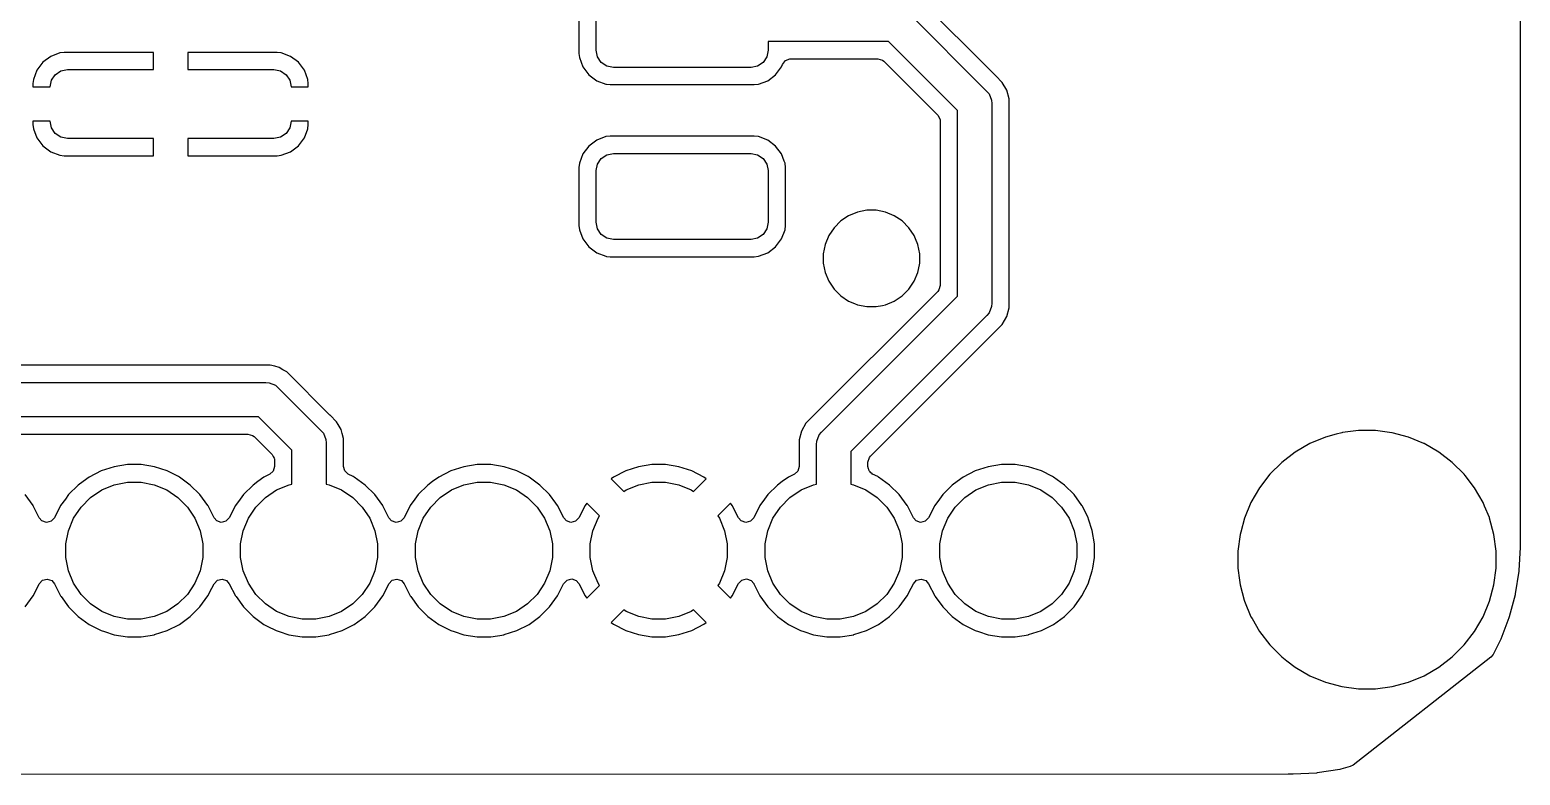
# Model space of a CAD drawing. Extents: x 157.8 to 212.4, y -97.6 to -75.7.
# Drawn here: x 190.77 to 212.43, y -97.56 to -86.73 of the extents above; entities that cross this region are included whole.
import ezdxf

# ---------------------------------------------------------------- set-up
doc = ezdxf.new("R2010")
doc.units = 0
doc.layers.add('BLACK', color=7, linetype='CONTINUOUS')

msp = doc.modelspace()

# ---------------------------------------------------------------- linework, layer by layer
at = {"layer": 'BLACK', "linetype": 'CONTINUOUS'}
for p, q in [((212.425488, -78.990136), (212.425488, -94.240256)), ((198.7495, -86.227135), (198.7495, -87.07287)), ((199, -87.025), (199, -86.275)), ((204.807314, -87.3995), (203.657314, -86.2495)), ((203.526777, -86.473223), (204.676777, -87.623224)), ((199.01903, -87.120671), (199, -87.025)), ((201.5, -87.025), (201.48097, -87.120671)), ((203.246446, -86.9), (201.5, -86.9)), ((201.5, -86.9), (201.5, -87.025)), ((204.25, -87.903553), (203.246446, -86.9)), ((190.960359, -87.200672), (190.874199, -87.315766)), ((190.960362, -87.200669), (190.960359, -87.200672)), ((191.075456, -87.114509), (190.960362, -87.200669)), ((191.075463, -87.114505), (191.075456, -87.114509)), ((191.21017, -87.064263), (191.075463, -87.114505)), ((191.210177, -87.064261), (191.21017, -87.064263)), ((191.269705, -87.05786), (191.210177, -87.064261)), ((192.56755, -87.05786), (191.269705, -87.05786)), ((192.56755, -87.30786), (192.56755, -87.05786)), ((194.365394, -87.05786), (193.06755, -87.05786)), ((193.06755, -87.05786), (193.06755, -87.30786)), ((194.424922, -87.064261), (194.365394, -87.05786)), ((194.424929, -87.064263), (194.424922, -87.064261)), ((194.559636, -87.114505), (194.424929, -87.064263)), ((194.559643, -87.114509), (194.559636, -87.114505)), ((194.674737, -87.200669), (194.559643, -87.114509)), ((194.67474, -87.200672), (194.674737, -87.200669)), ((194.7609, -87.315766), (194.67474, -87.200672)), ((198.7495, -87.07287), (198.749501, -87.072876)), ((198.749501, -87.072876), (198.755908, -87.132483)), ((198.755908, -87.132483), (198.806202, -87.267328)), ((199.073223, -87.201777), (199.01903, -87.120671)), ((199.154329, -87.25597), (199.073223, -87.201777)), ((199.25, -87.275), (199.154329, -87.25597)), ((201.345671, -87.25597), (201.25, -87.275)), ((201.426777, -87.201777), (201.345671, -87.25597)), ((201.48097, -87.120671), (201.426777, -87.201777)), ((201.693796, -87.267331), (201.707285, -87.231166)), ((201.707285, -87.231166), (201.749157, -87.175233)), ((201.749157, -87.175233), (201.814621, -87.150816)), ((201.814621, -87.150816), (201.823467, -87.1505)), ((201.823467, -87.1505), (203.091324, -87.1505)), ((203.091324, -87.1505), (203.158363, -87.170185)), ((203.158363, -87.170185), (203.179005, -87.186819)), ((203.179005, -87.186819), (203.963181, -87.970995)), ((190.823951, -87.450487), (190.81755, -87.510015)), ((190.823953, -87.45048), (190.823951, -87.450487)), ((190.874195, -87.315773), (190.823953, -87.45048)), ((190.874199, -87.315766), (190.874195, -87.315773)), ((191.06755, -87.55786), (191.08658, -87.462189)), ((191.08658, -87.462189), (191.140773, -87.381083)), ((191.140773, -87.381083), (191.221879, -87.32689)), ((191.221879, -87.32689), (191.31755, -87.30786)), ((191.31755, -87.30786), (192.56755, -87.30786)), ((193.06755, -87.30786), (194.31755, -87.30786)), ((194.31755, -87.30786), (194.413221, -87.32689)), ((194.413221, -87.32689), (194.494327, -87.381083)), ((194.494327, -87.381083), (194.54852, -87.462189)), ((194.54852, -87.462189), (194.56755, -87.55786)), ((194.760904, -87.315773), (194.7609, -87.315766)), ((194.811146, -87.45048), (194.760904, -87.315773)), ((194.811148, -87.450487), (194.811146, -87.45048)), ((194.817549, -87.510015), (194.811148, -87.450487)), ((198.806202, -87.267328), (198.806206, -87.267335)), ((198.806206, -87.267335), (198.892452, -87.382544)), ((198.892452, -87.382544), (198.892455, -87.382547)), ((198.892455, -87.382547), (199.007664, -87.468793)), ((199.007664, -87.468793), (199.007671, -87.468797)), ((199.007671, -87.468797), (199.142517, -87.519091)), ((201.25, -87.275), (199.25, -87.275)), ((201.357483, -87.519091), (201.492331, -87.468796)), ((201.492331, -87.468796), (201.607546, -87.382546)), ((201.607546, -87.382546), (201.693796, -87.267331)), ((204.9005, -87.492686), (204.807314, -87.3995)), ((190.81755, -87.510015), (190.81755, -87.55786)), ((190.81755, -87.55786), (191.06755, -87.55786)), ((194.56755, -87.55786), (194.81755, -87.55786)), ((194.81755, -87.510032), (194.817549, -87.510015)), ((194.81755, -87.55786), (194.81755, -87.510032)), ((199.142517, -87.519091), (199.142516, -87.519091)), ((199.142516, -87.519091), (199.149444, -87.519835)), ((199.149444, -87.519835), (199.202127, -87.5255)), ((199.202127, -87.5255), (201.297872, -87.525499)), ((201.297872, -87.525499), (201.357483, -87.519091)), ((204.676777, -87.623224), (204.707868, -87.661108)), ((204.707868, -87.661108), (204.745197, -87.751228)), ((204.966392, -87.606814), (204.9005, -87.492686)), ((205.0005, -87.734108), (204.966392, -87.606814)), ((204.25, -90.596446), (204.25, -87.903553)), ((204.745197, -87.751228), (204.745197, -87.751237)), ((204.745197, -87.751237), (204.75, -87.8)), ((204.75, -87.8), (204.75, -90.7)), ((205.0005, -90.634108), (205.0005, -87.734108)), ((191.06755, -88.05786), (190.81755, -88.05786)), ((190.81755, -88.05786), (190.81755, -88.105704)), ((190.81755, -88.105704), (190.823951, -88.165232)), ((191.08658, -88.153531), (191.06755, -88.05786)), ((194.56755, -88.05786), (194.54852, -88.153531)), ((194.81755, -88.05786), (194.56755, -88.05786)), ((194.811148, -88.165232), (194.817549, -88.105704)), ((194.817549, -88.105704), (194.81755, -88.105687)), ((194.81755, -88.105687), (194.81755, -88.05786)), ((203.963181, -87.970995), (203.996666, -88.032318)), ((203.996666, -88.032318), (203.9995, -88.058676)), ((203.9995, -88.058676), (203.9995, -90.441324)), ((190.823951, -88.165232), (190.823953, -88.165239)), ((190.823953, -88.165239), (190.874195, -88.299946)), ((190.874195, -88.299946), (190.874199, -88.299953)), ((190.874199, -88.299953), (190.960359, -88.415047)), ((191.140773, -88.234637), (191.08658, -88.153531)), ((191.221879, -88.28883), (191.140773, -88.234637)), ((191.31755, -88.30786), (191.221879, -88.28883)), ((192.56755, -88.30786), (191.31755, -88.30786)), ((192.56755, -88.55786), (192.56755, -88.30786)), ((194.31755, -88.30786), (193.06755, -88.30786)), ((193.06755, -88.30786), (193.06755, -88.55786)), ((194.413221, -88.28883), (194.31755, -88.30786)), ((194.494327, -88.234637), (194.413221, -88.28883)), ((194.54852, -88.153531), (194.494327, -88.234637)), ((194.67474, -88.415047), (194.7609, -88.299953)), ((194.7609, -88.299953), (194.760904, -88.299946)), ((194.760904, -88.299946), (194.811146, -88.165239)), ((194.811146, -88.165239), (194.811148, -88.165232)), ((199.007664, -88.331206), (198.892455, -88.417452)), ((199.007671, -88.331202), (199.007664, -88.331206)), ((199.142516, -88.280908), (199.007671, -88.331202)), ((199.202123, -88.274501), (199.142516, -88.280908)), ((199.202129, -88.2745), (199.202123, -88.274501)), ((201.297864, -88.2745), (199.202129, -88.2745)), ((201.297873, -88.2745), (201.297864, -88.2745)), ((201.297881, -88.2745), (201.297873, -88.2745)), ((201.297883, -88.274501), (201.297881, -88.2745)), ((201.357483, -88.280908), (201.297883, -88.274501)), ((201.492328, -88.331202), (201.357482, -88.280908)), ((201.357482, -88.280908), (201.357483, -88.280908)), ((201.492335, -88.331206), (201.492328, -88.331202)), ((201.607544, -88.417452), (201.492335, -88.331206)), ((190.960359, -88.415047), (190.960362, -88.41505)), ((190.960362, -88.41505), (191.075456, -88.50121)), ((191.075456, -88.50121), (191.075463, -88.501214)), ((191.075463, -88.501214), (191.21017, -88.551456)), ((191.21017, -88.551456), (191.210177, -88.551458)), ((191.210177, -88.551458), (191.269705, -88.557859)), ((191.269705, -88.557859), (191.269722, -88.55786)), ((191.269722, -88.55786), (192.56755, -88.55786)), ((193.06755, -88.55786), (194.365378, -88.55786)), ((194.365378, -88.55786), (194.365394, -88.557859)), ((194.365394, -88.557859), (194.424922, -88.551458)), ((194.424922, -88.551458), (194.424929, -88.551456)), ((194.424929, -88.551456), (194.559636, -88.501214)), ((194.559636, -88.501214), (194.559643, -88.50121)), ((194.559643, -88.50121), (194.674737, -88.41505)), ((194.674737, -88.41505), (194.67474, -88.415047)), ((198.806202, -88.532671), (198.755908, -88.667517)), ((198.806206, -88.532664), (198.806202, -88.532671)), ((198.892452, -88.417455), (198.806206, -88.532664)), ((198.892455, -88.417452), (198.892452, -88.417455)), ((199.073223, -88.598223), (199.154329, -88.54403)), ((199.154329, -88.54403), (199.25, -88.525)), ((199.25, -88.525), (201.25, -88.525)), ((201.25, -88.525), (201.345671, -88.54403)), ((201.345671, -88.54403), (201.426777, -88.598223)), ((201.607547, -88.417455), (201.607544, -88.417452)), ((201.693793, -88.532664), (201.607547, -88.417455)), ((201.693797, -88.532671), (201.693793, -88.532664)), ((201.73362, -88.639444), (201.693797, -88.532671)), ((198.749501, -88.727123), (198.7495, -88.727135)), ((198.7495, -88.727135), (198.7495, -89.57287)), ((198.755908, -88.667517), (198.749501, -88.727116)), ((198.749501, -88.727116), (198.749501, -88.727123)), ((199, -88.775), (199.01903, -88.679329)), ((199, -89.525), (199, -88.775)), ((199.01903, -88.679329), (199.073223, -88.598223)), ((201.426777, -88.598223), (201.48097, -88.679329)), ((201.48097, -88.679329), (201.5, -88.775)), ((201.5, -88.775), (201.5, -89.525)), ((201.744091, -88.667517), (201.73362, -88.639444)), ((201.750499, -88.727128), (201.744091, -88.667517)), ((201.7505, -89.572873), (201.750499, -88.727128)), ((202.668182, -89.429228), (202.553458, -89.505885)), ((202.668195, -89.429221), (202.668182, -89.429228)), ((202.795667, -89.376421), (202.668195, -89.429221)), ((202.795677, -89.376418), (202.795667, -89.376421)), ((202.931005, -89.3495), (202.795677, -89.376418)), ((202.931007, -89.3495), (202.931005, -89.3495)), ((203.068993, -89.3495), (202.931007, -89.3495)), ((203.068995, -89.3495), (203.068993, -89.3495)), ((203.204322, -89.376418), (203.068995, -89.3495)), ((203.204332, -89.376421), (203.204322, -89.376418)), ((203.331804, -89.429221), (203.204332, -89.376421)), ((203.331817, -89.429228), (203.331804, -89.429221)), ((203.446541, -89.505885), (203.331817, -89.429228)), ((198.7495, -89.57287), (198.749501, -89.572876)), ((198.749501, -89.572876), (198.755908, -89.632483)), ((198.755908, -89.632483), (198.806202, -89.767328)), ((199.01903, -89.620671), (199, -89.525)), ((199.073223, -89.701777), (199.01903, -89.620671)), ((201.48097, -89.620671), (201.426777, -89.701777)), ((201.5, -89.525), (201.48097, -89.620671)), ((201.693796, -89.767331), (201.744091, -89.632483)), ((201.744091, -89.632483), (201.7505, -89.572873)), ((202.455885, -89.603458), (202.379228, -89.718182)), ((202.455888, -89.603454), (202.455885, -89.603458)), ((202.553454, -89.505888), (202.455888, -89.603454)), ((202.553458, -89.505885), (202.553454, -89.505888)), ((203.446545, -89.505888), (203.446541, -89.505885)), ((203.544111, -89.603454), (203.446545, -89.505888)), ((203.544114, -89.603458), (203.544111, -89.603454)), ((203.620771, -89.718182), (203.544114, -89.603458)), ((198.806202, -89.767328), (198.806206, -89.767335)), ((198.806206, -89.767335), (198.892452, -89.882544)), ((199.154329, -89.75597), (199.073223, -89.701777)), ((199.25, -89.775), (199.154329, -89.75597)), ((201.25, -89.775), (199.25, -89.775)), ((201.345671, -89.75597), (201.25, -89.775)), ((201.426777, -89.701777), (201.345671, -89.75597)), ((201.607546, -89.882546), (201.693796, -89.767331)), ((202.326418, -89.845677), (202.2995, -89.981004)), ((202.326421, -89.845667), (202.326418, -89.845677)), ((202.379221, -89.718195), (202.326421, -89.845667)), ((202.379228, -89.718182), (202.379221, -89.718195)), ((203.620778, -89.718195), (203.620771, -89.718182)), ((203.641132, -89.767335), (203.620778, -89.718195)), ((203.67358, -89.845672), (203.641132, -89.767335)), ((203.67358, -89.845676), (203.67358, -89.845672)), ((203.673581, -89.845677), (203.67358, -89.845676)), ((203.7005, -89.981004), (203.673581, -89.845677)), ((198.892452, -89.882544), (198.892455, -89.882547)), ((198.892455, -89.882547), (199.007664, -89.968793)), ((199.007664, -89.968793), (199.007671, -89.968797)), ((199.007671, -89.968797), (199.142517, -90.019091)), ((199.142517, -90.019091), (199.142516, -90.019091)), ((199.142516, -90.019091), (199.149444, -90.019835)), ((199.149444, -90.019835), (199.202127, -90.0255)), ((199.202127, -90.0255), (201.297872, -90.025499)), ((201.297872, -90.025499), (201.357483, -90.019091)), ((201.357483, -90.019091), (201.492331, -89.968796)), ((201.492331, -89.968796), (201.607546, -89.882546)), ((202.2995, -89.981004), (202.2995, -89.981007)), ((202.2995, -89.981007), (202.2995, -90.118993)), ((203.7005, -90.118995), (203.7005, -89.981004)), ((202.2995, -90.118995), (202.299499, -90.118995)), ((202.299499, -90.118995), (202.326418, -90.254322)), ((202.2995, -90.118993), (202.2995, -90.118995)), ((202.326418, -90.254322), (202.326421, -90.254332)), ((202.326421, -90.254332), (202.379221, -90.381804)), ((203.620775, -90.381811), (203.67358, -90.254328)), ((203.67358, -90.254328), (203.682389, -90.210041)), ((203.682389, -90.210041), (203.7005, -90.118995)), ((202.379221, -90.381804), (202.379228, -90.381817)), ((202.379228, -90.381817), (202.455885, -90.496541)), ((202.455885, -90.496541), (202.455888, -90.496545)), ((202.455888, -90.496545), (202.553454, -90.594111)), ((203.446542, -90.594114), (203.544114, -90.496542)), ((203.544114, -90.496542), (203.620775, -90.381811)), ((203.979815, -90.508363), (203.963181, -90.529005)), ((203.9995, -90.441324), (203.979815, -90.508363)), ((203.963181, -90.529005), (202.048671, -92.443514)), ((202.272392, -92.574054), (204.25, -90.596446)), ((202.553454, -90.594111), (202.553458, -90.594114)), ((202.553458, -90.594114), (202.668182, -90.670771)), ((202.668182, -90.670771), (202.668195, -90.670778)), ((202.668195, -90.670778), (202.752607, -90.705742)), ((202.752607, -90.705742), (202.795672, -90.72358)), ((202.795672, -90.72358), (202.795676, -90.72358)), ((202.795676, -90.72358), (202.795677, -90.723581)), ((202.795677, -90.723581), (202.931004, -90.7505)), ((203.160041, -90.732389), (203.204328, -90.72358)), ((203.204328, -90.72358), (203.331811, -90.670775)), ((203.331811, -90.670775), (203.446542, -90.594114)), ((204.75, -90.7), (204.745196, -90.748773)), ((205.0005, -90.765892), (205.0005, -90.634108)), ((204.676777, -90.876777), (202.699169, -92.854385)), ((202.931004, -90.7505), (202.931007, -90.7505)), ((202.931007, -90.7505), (203.068995, -90.7505)), ((203.068995, -90.7505), (203.160041, -90.732389)), ((204.707862, -90.838897), (204.676777, -90.876777)), ((204.707867, -90.838893), (204.707862, -90.838897)), ((204.745196, -90.748773), (204.707867, -90.838893)), ((204.9005, -91.007314), (204.966392, -90.893186)), ((204.966392, -90.893186), (205.0005, -90.765892)), ((203.938314, -91.9695), (204.9005, -91.007314)), ((194.265891, -91.5995), (176.457856, -91.5995)), ((194.265892, -91.5995), (194.265891, -91.5995)), ((194.329539, -91.616554), (194.265892, -91.5995)), ((194.393187, -91.633608), (194.329539, -91.616554)), ((194.45025, -91.666554), (194.393187, -91.633608)), ((194.507314, -91.6995), (194.45025, -91.666554)), ((194.507315, -91.699501), (194.507314, -91.6995)), ((194.507316, -91.699502), (194.507315, -91.699501)), ((195.132141, -92.324328), (194.507316, -91.699502)), ((176.302734, -91.85), (194.2, -91.85)), ((194.2, -91.85), (194.248773, -91.854804)), ((194.248773, -91.854804), (194.338893, -91.892133)), ((194.338893, -91.892133), (194.338897, -91.892137)), ((194.338897, -91.892137), (194.376777, -91.923223)), ((194.376777, -91.923223), (195.005945, -92.552392)), ((202.985988, -92.921826), (203.938314, -91.9695)), ((194.096446, -92.35), (176.19918, -92.35)), ((194.579169, -92.832722), (194.096446, -92.35)), ((195.132152, -92.324338), (195.132141, -92.324328)), ((195.136483, -92.328669), (195.132152, -92.324338)), ((195.229669, -92.421855), (195.136483, -92.328669)), ((195.254178, -92.464306), (195.229669, -92.421855)), ((202.048669, -92.443517), (201.982777, -92.557643)), ((202.048671, -92.443514), (202.048669, -92.443517)), ((176.133288, -92.6005), (193.941324, -92.6005)), ((193.941324, -92.6005), (194.008363, -92.620185)), ((194.008363, -92.620185), (194.029005, -92.636819)), ((194.029005, -92.636819), (194.29235, -92.900163)), ((195.005945, -92.552392), (195.037031, -92.590271)), ((195.037031, -92.590271), (195.037036, -92.590276)), ((195.037036, -92.590276), (195.074365, -92.680396)), ((195.295561, -92.535983), (195.254178, -92.464306)), ((195.31124, -92.5945), (195.295561, -92.535983)), ((195.329669, -92.663277), (195.31124, -92.5945)), ((195.329669, -92.663279), (195.329669, -92.663277)), ((195.329669, -93.07097), (195.329669, -92.663279)), ((201.982777, -92.557643), (201.948669, -92.684939)), ((202.203973, -92.702058), (202.241302, -92.611938)), ((202.241302, -92.611938), (202.241306, -92.611933)), ((202.241306, -92.611933), (202.272392, -92.574054)), ((209.595837, -92.645225), (209.368714, -92.739303)), ((209.595847, -92.645222), (209.595837, -92.645225)), ((209.752102, -92.603354), (209.595847, -92.645222)), ((209.833323, -92.581591), (209.752102, -92.603354)), ((209.845059, -92.580045), (209.833323, -92.581591)), ((210.077065, -92.5495), (209.845059, -92.580045)), ((210.077073, -92.5495), (210.077065, -92.5495)), ((210.322927, -92.5495), (210.077073, -92.5495)), ((210.322934, -92.5495), (210.322927, -92.5495)), ((210.525939, -92.576227), (210.322934, -92.5495)), ((210.566677, -92.581591), (210.525939, -92.576227)), ((210.804153, -92.645222), (210.566677, -92.581591)), ((210.804155, -92.645223), (210.804153, -92.645222)), ((210.804162, -92.645225), (210.804155, -92.645223)), ((211.025476, -92.736897), (210.804162, -92.645225)), ((194.579169, -93.330456), (194.579169, -92.832722)), ((195.074365, -92.680396), (195.079169, -92.729169)), ((195.079169, -92.729169), (195.079169, -93.330456)), ((201.948669, -92.684939), (201.948669, -93.07097)), ((202.199169, -92.750831), (202.203973, -92.702058)), ((202.199169, -93.330456), (202.199169, -92.750831)), ((202.699169, -92.854385), (202.699169, -93.330456)), ((209.155787, -92.862236), (208.960745, -93.011897)), ((209.368705, -92.739307), (209.155787, -92.862236)), ((209.368714, -92.739303), (209.368705, -92.739307)), ((211.031292, -92.739306), (211.025476, -92.736897)), ((211.244208, -92.862233), (211.031292, -92.739306)), ((211.244211, -92.862235), (211.244208, -92.862233)), ((211.244212, -92.862236), (211.244211, -92.862235)), ((211.439254, -93.011897), (211.244212, -92.862236)), ((191.996342, -93.0757), (191.809139, -93.136527)), ((192.190747, -93.04491), (191.996342, -93.0757)), ((192.190752, -93.04491), (192.190747, -93.04491)), ((192.387586, -93.04491), (192.190752, -93.04491)), ((192.387591, -93.04491), (192.387586, -93.04491)), ((192.581995, -93.0757), (192.387591, -93.04491)), ((192.769198, -93.136527), (192.581995, -93.0757)), ((194.29235, -92.900163), (194.307053, -92.92709)), ((194.307053, -92.92709), (194.323646, -92.952909)), ((194.328669, -93.07097), (194.308984, -93.138009)), ((194.323646, -92.952909), (194.324537, -92.959109)), ((194.324537, -92.959109), (194.325835, -92.961486)), ((194.325835, -92.961486), (194.328669, -92.987844)), ((194.328669, -92.987844), (194.328669, -93.07097)), ((195.346578, -93.13348), (195.329669, -93.07097)), ((197.076342, -93.0757), (196.889139, -93.136527)), ((197.270747, -93.04491), (197.076342, -93.0757)), ((197.270752, -93.04491), (197.270747, -93.04491)), ((197.467586, -93.04491), (197.270752, -93.04491)), ((197.467591, -93.04491), (197.467586, -93.04491)), ((197.661995, -93.0757), (197.467591, -93.04491)), ((197.849198, -93.136527), (197.661995, -93.0757)), ((199.616463, -93.076188), (199.42933, -93.136992)), ((199.810787, -93.04541), (199.616463, -93.076188)), ((200.007551, -93.04541), (199.810787, -93.04541)), ((200.201874, -93.076188), (200.007551, -93.04541)), ((200.389004, -93.136991), (200.201874, -93.076188)), ((201.948669, -93.07097), (201.928984, -93.138009)), ((202.949669, -93.009507), (202.969354, -92.942468)), ((202.949669, -93.07097), (202.949669, -93.009507)), ((202.954692, -93.105905), (202.949669, -93.07097)), ((202.962336, -93.1178), (202.954692, -93.105905)), ((202.969354, -92.942468), (202.985988, -92.921826)), ((204.696342, -93.0757), (204.509139, -93.136527)), ((204.890747, -93.04491), (204.696342, -93.0757)), ((204.890752, -93.04491), (204.890747, -93.04491)), ((205.087586, -93.04491), (204.890752, -93.04491)), ((205.087591, -93.04491), (205.087586, -93.04491)), ((205.281995, -93.0757), (205.087591, -93.04491)), ((205.469198, -93.136527), (205.281995, -93.0757)), ((208.960738, -93.011903), (208.786903, -93.185738)), ((208.960745, -93.011897), (208.960738, -93.011903)), ((211.439261, -93.011903), (211.439254, -93.011897)), ((211.613096, -93.185738), (211.439261, -93.011903)), ((191.544601, -93.290667), (191.474523, -93.341582)), ((191.633763, -93.225886), (191.544601, -93.290667)), ((191.809139, -93.136527), (191.633763, -93.225886)), ((191.998884, -93.33847), (192.191152, -93.300225)), ((192.191152, -93.300225), (192.387186, -93.300225)), ((192.387186, -93.300225), (192.579454, -93.33847)), ((192.932041, -93.2195), (192.769198, -93.136527)), ((192.944574, -93.225886), (192.932041, -93.2195)), ((193.103815, -93.341582), (192.944574, -93.225886)), ((194.084601, -93.290667), (194.014523, -93.341582)), ((194.173763, -93.225886), (194.084601, -93.290667)), ((194.260964, -93.181455), (194.173763, -93.225886)), ((194.308984, -93.138009), (194.260964, -93.181455)), ((195.397374, -93.181455), (195.346578, -93.13348)), ((195.472041, -93.2195), (195.397374, -93.181455)), ((195.484574, -93.225886), (195.472041, -93.2195)), ((195.643815, -93.341582), (195.484574, -93.225886)), ((196.624601, -93.290667), (196.554523, -93.341582)), ((196.713763, -93.225886), (196.624601, -93.290667)), ((196.889139, -93.136527), (196.713763, -93.225886)), ((197.078884, -93.33847), (197.271152, -93.300225)), ((197.271152, -93.300225), (197.467186, -93.300225)), ((197.467186, -93.300225), (197.659454, -93.33847)), ((198.012041, -93.2195), (197.849198, -93.136527)), ((198.024574, -93.225886), (198.012041, -93.2195)), ((198.183815, -93.341582), (198.024574, -93.225886)), ((199.219042, -93.25173), (199.219041, -93.25173)), ((199.219041, -93.25173), (199.40362, -93.436308)), ((199.254028, -93.226312), (199.219042, -93.25173)), ((199.254032, -93.226309), (199.254028, -93.226312)), ((199.42933, -93.136992), (199.254032, -93.226309)), ((199.618884, -93.33847), (199.811152, -93.300225)), ((199.811152, -93.300225), (200.007186, -93.300225)), ((200.007186, -93.300225), (200.199454, -93.33847)), ((200.564314, -93.226315), (200.389004, -93.136991)), ((200.414716, -93.436307), (200.599294, -93.25173)), ((200.599294, -93.251729), (200.564314, -93.226315)), ((200.599294, -93.25173), (200.599294, -93.251729)), ((201.704601, -93.290667), (201.634523, -93.341582)), ((201.793763, -93.225886), (201.704601, -93.290667)), ((201.880964, -93.181455), (201.793763, -93.225886)), ((201.928984, -93.138009), (201.880964, -93.181455)), ((202.966578, -93.13348), (202.962336, -93.1178)), ((202.981424, -93.147502), (202.966578, -93.13348)), ((202.992466, -93.164683), (202.981424, -93.147502)), ((203.006309, -93.171005), (202.992466, -93.164683)), ((203.017374, -93.181455), (203.006309, -93.171005)), ((203.092041, -93.2195), (203.017374, -93.181455)), ((203.104574, -93.225886), (203.092041, -93.2195)), ((203.263815, -93.341582), (203.104574, -93.225886)), ((204.244601, -93.290667), (204.174523, -93.341582)), ((204.333763, -93.225886), (204.244601, -93.290667)), ((204.509139, -93.136527), (204.333763, -93.225886)), ((204.698884, -93.33847), (204.891152, -93.300225)), ((204.891152, -93.300225), (205.087186, -93.300225)), ((205.087186, -93.300225), (205.279454, -93.33847)), ((205.632041, -93.2195), (205.469198, -93.136527)), ((205.644574, -93.225886), (205.632041, -93.2195)), ((205.803815, -93.341582), (205.644574, -93.225886)), ((208.786897, -93.185745), (208.637236, -93.380787)), ((208.786903, -93.185738), (208.786897, -93.185745)), ((211.613102, -93.185745), (211.613096, -93.185738)), ((211.62749, -93.204496), (211.613102, -93.185745)), ((211.762767, -93.380792), (211.62749, -93.204496)), ((190.818693, -93.640005), (190.702997, -93.480764)), ((191.335341, -93.480764), (191.288062, -93.545837)), ((191.335343, -93.480762), (191.335341, -93.480764)), ((191.47452, -93.341584), (191.335343, -93.480761)), ((191.335343, -93.480761), (191.335343, -93.480762)), ((191.474521, -93.341584), (191.47452, -93.341584)), ((191.474523, -93.341582), (191.474521, -93.341584)), ((191.516159, -93.661017), (191.654776, -93.5224)), ((191.654776, -93.5224), (191.817772, -93.413489)), ((191.817772, -93.413489), (191.998884, -93.33847)), ((192.579454, -93.33847), (192.760566, -93.413489)), ((192.760566, -93.413489), (192.923562, -93.5224)), ((192.923562, -93.5224), (193.062179, -93.661017)), ((193.242997, -93.480764), (193.103815, -93.341582)), ((193.358693, -93.640005), (193.242997, -93.480764)), ((193.875341, -93.480764), (193.828062, -93.545837)), ((193.875343, -93.480762), (193.875341, -93.480764)), ((194.01452, -93.341584), (193.875343, -93.480761)), ((193.875343, -93.480761), (193.875343, -93.480762)), ((194.014521, -93.341584), (194.01452, -93.341584)), ((194.014523, -93.341582), (194.014521, -93.341584)), ((194.056159, -93.661017), (194.194776, -93.5224)), ((194.194776, -93.5224), (194.357772, -93.413489)), ((194.357772, -93.413489), (194.538884, -93.33847)), ((194.538884, -93.33847), (194.579169, -93.330456)), ((195.079169, -93.330456), (195.119454, -93.33847)), ((195.119454, -93.33847), (195.300566, -93.413489)), ((195.300566, -93.413489), (195.463562, -93.5224)), ((195.463562, -93.5224), (195.602179, -93.661017)), ((195.782997, -93.480764), (195.643815, -93.341582)), ((195.898693, -93.640005), (195.782997, -93.480764)), ((196.415341, -93.480764), (196.368062, -93.545837)), ((196.415343, -93.480762), (196.415341, -93.480764)), ((196.55452, -93.341584), (196.415343, -93.480761)), ((196.415343, -93.480761), (196.415343, -93.480762)), ((196.554521, -93.341584), (196.55452, -93.341584)), ((196.554523, -93.341582), (196.554521, -93.341584)), ((196.596159, -93.661017), (196.734776, -93.5224)), ((196.734776, -93.5224), (196.897772, -93.413489)), ((196.897772, -93.413489), (197.078884, -93.33847)), ((197.659454, -93.33847), (197.840566, -93.413489)), ((197.840566, -93.413489), (198.003562, -93.5224)), ((198.003562, -93.5224), (198.142179, -93.661017)), ((198.322997, -93.480764), (198.183815, -93.341582)), ((198.413465, -93.605282), (198.322997, -93.480764)), ((199.40362, -93.436308), (199.437772, -93.413489)), ((199.437772, -93.413489), (199.618884, -93.33847)), ((200.199454, -93.33847), (200.380566, -93.413489)), ((200.380566, -93.413489), (200.414716, -93.436307)), ((201.495341, -93.480764), (201.448062, -93.545837)), ((201.495343, -93.480762), (201.495341, -93.480764)), ((201.63452, -93.341584), (201.495343, -93.480761)), ((201.495343, -93.480761), (201.495343, -93.480762)), ((201.634521, -93.341584), (201.63452, -93.341584)), ((201.634523, -93.341582), (201.634521, -93.341584)), ((201.676159, -93.661017), (201.814776, -93.5224)), ((201.814776, -93.5224), (201.977772, -93.413489)), ((201.977772, -93.413489), (202.158884, -93.33847)), ((202.158884, -93.33847), (202.199169, -93.330456)), ((202.699169, -93.330456), (202.739454, -93.33847)), ((202.739454, -93.33847), (202.920566, -93.413489)), ((202.920566, -93.413489), (203.083562, -93.5224)), ((203.083562, -93.5224), (203.222179, -93.661017)), ((203.402997, -93.480764), (203.263815, -93.341582)), ((203.518693, -93.640005), (203.402997, -93.480764)), ((204.035341, -93.480764), (203.988062, -93.545837)), ((204.035343, -93.480762), (204.035341, -93.480764)), ((204.17452, -93.341584), (204.035343, -93.480761)), ((204.035343, -93.480761), (204.035343, -93.480762)), ((204.174521, -93.341584), (204.17452, -93.341584)), ((204.174523, -93.341582), (204.174521, -93.341584)), ((204.216159, -93.661017), (204.354776, -93.5224)), ((204.354776, -93.5224), (204.517772, -93.413489)), ((204.517772, -93.413489), (204.698884, -93.33847)), ((205.279454, -93.33847), (205.460566, -93.413489)), ((205.460566, -93.413489), (205.623562, -93.5224)), ((205.623562, -93.5224), (205.762179, -93.661017)), ((205.942997, -93.480764), (205.803815, -93.341582)), ((206.058693, -93.640005), (205.942997, -93.480764)), ((208.637236, -93.380787), (208.514307, -93.593705)), ((211.885694, -93.593708), (211.762767, -93.380792)), ((190.821703, -93.645913), (190.818693, -93.640005)), ((190.908684, -93.816623), (190.821703, -93.645913)), ((191.219645, -93.640004), (191.129654, -93.816623)), ((191.288062, -93.545837), (191.219645, -93.640004)), ((191.407248, -93.824013), (191.516159, -93.661017)), ((193.062179, -93.661017), (193.17109, -93.824013)), ((193.361703, -93.645913), (193.358693, -93.640005)), ((193.448684, -93.816623), (193.361703, -93.645913)), ((193.759645, -93.640004), (193.669654, -93.816623)), ((193.828062, -93.545837), (193.759645, -93.640004)), ((193.947248, -93.824013), (194.056159, -93.661017)), ((195.602179, -93.661017), (195.71109, -93.824013)), ((195.901703, -93.645913), (195.898693, -93.640005)), ((195.988684, -93.816623), (195.901703, -93.645913)), ((196.299645, -93.640004), (196.209654, -93.816623)), ((196.368062, -93.545837), (196.299645, -93.640004)), ((196.487248, -93.824013), (196.596159, -93.661017)), ((198.142179, -93.661017), (198.25109, -93.824013)), ((198.438694, -93.640006), (198.413465, -93.605282)), ((198.528964, -93.817173), (198.438694, -93.640006)), ((198.840071, -93.640269), (198.749934, -93.817174)), ((198.865489, -93.605283), (198.840071, -93.640269)), ((199.050067, -93.789861), (198.865489, -93.605282)), ((198.865489, -93.605282), (198.865489, -93.605283)), ((200.952846, -93.605283), (200.768269, -93.789859)), ((200.952847, -93.605283), (200.952846, -93.605283)), ((200.978265, -93.640268), (200.952847, -93.605283)), ((201.068403, -93.817174), (200.978265, -93.640268)), ((201.379645, -93.640004), (201.289373, -93.817174)), ((201.448062, -93.545837), (201.379645, -93.640004)), ((201.567248, -93.824013), (201.676159, -93.661017)), ((203.222179, -93.661017), (203.33109, -93.824013)), ((203.521703, -93.645913), (203.518693, -93.640005)), ((203.608684, -93.816623), (203.521703, -93.645913)), ((203.919645, -93.640004), (203.829654, -93.816623)), ((203.988062, -93.545837), (203.919645, -93.640004)), ((204.107248, -93.824013), (204.216159, -93.661017)), ((205.762179, -93.661017), (205.87109, -93.824013)), ((206.061703, -93.645913), (206.058693, -93.640005)), ((206.148051, -93.81538), (206.061703, -93.645913)), ((208.514303, -93.593714), (208.420225, -93.820837)), ((208.514307, -93.593705), (208.514303, -93.593714)), ((211.90911, -93.65024), (211.885694, -93.593708)), ((211.977513, -93.81538), (211.90911, -93.65024)), ((190.947724, -93.861677), (190.908684, -93.816623)), ((191.013859, -93.884214), (190.947724, -93.861677)), ((191.08168, -93.867419), (191.013859, -93.884214)), ((191.129654, -93.816623), (191.08168, -93.867419)), ((191.332229, -94.005125), (191.407248, -93.824013)), ((193.17109, -93.824013), (193.246109, -94.005125)), ((193.487724, -93.861677), (193.448684, -93.816623)), ((193.553859, -93.884214), (193.487724, -93.861677)), ((193.62168, -93.867419), (193.553859, -93.884214)), ((193.669654, -93.816623), (193.62168, -93.867419)), ((193.872229, -94.005125), (193.947248, -93.824013)), ((195.71109, -93.824013), (195.786109, -94.005125)), ((196.027724, -93.861677), (195.988684, -93.816623)), ((196.093859, -93.884214), (196.027724, -93.861677)), ((196.16168, -93.867419), (196.093859, -93.884214)), ((196.209654, -93.816623), (196.16168, -93.867419)), ((196.412229, -94.005125), (196.487248, -93.824013)), ((198.25109, -93.824013), (198.326109, -94.005125)), ((198.568004, -93.862228), (198.528964, -93.817173)), ((198.634138, -93.884765), (198.568004, -93.862228)), ((198.701959, -93.86797), (198.634138, -93.884765)), ((198.749934, -93.817174), (198.701959, -93.86797)), ((198.952229, -94.005125), (199.027248, -93.824013)), ((199.027248, -93.824013), (199.050067, -93.789861)), ((200.768269, -93.789859), (200.79109, -93.824013)), ((200.79109, -93.824013), (200.866109, -94.005125)), ((201.107443, -93.862228), (201.068403, -93.817174)), ((201.173577, -93.884765), (201.107443, -93.862228)), ((201.241398, -93.86797), (201.173577, -93.884765)), ((201.289373, -93.817174), (201.241398, -93.86797)), ((201.492229, -94.005125), (201.567248, -93.824013)), ((203.33109, -93.824013), (203.406109, -94.005125)), ((203.647724, -93.861677), (203.608684, -93.816623)), ((203.713859, -93.884214), (203.647724, -93.861677)), ((203.78168, -93.867419), (203.713859, -93.884214)), ((203.829654, -93.816623), (203.78168, -93.867419)), ((204.032229, -94.005125), (204.107248, -93.824013)), ((205.87109, -93.824013), (205.946109, -94.005125)), ((206.148051, -93.815382), (206.148051, -93.81538)), ((206.148053, -93.815385), (206.148051, -93.815382)), ((206.155469, -93.83821), (206.148053, -93.815385)), ((206.208878, -94.002583), (206.155469, -93.83821)), ((208.420222, -93.820847), (208.364965, -94.027073)), ((208.420225, -93.820837), (208.420222, -93.820847)), ((211.979778, -93.820847), (211.977513, -93.81538)), ((212.043409, -94.058323), (211.979778, -93.820847)), ((191.293984, -94.197393), (191.332229, -94.005125)), ((193.246109, -94.005125), (193.284354, -94.197393)), ((193.833984, -94.197393), (193.872229, -94.005125)), ((195.786109, -94.005125), (195.824354, -94.197393)), ((196.373984, -94.197393), (196.412229, -94.005125)), ((198.326109, -94.005125), (198.364354, -94.197393)), ((198.913984, -94.197393), (198.952229, -94.005125)), ((200.866109, -94.005125), (200.904354, -94.197393)), ((201.453984, -94.197393), (201.492229, -94.005125)), ((203.406109, -94.005125), (203.444354, -94.197393)), ((203.993984, -94.197393), (204.032229, -94.005125)), ((205.946109, -94.005125), (205.984354, -94.197393)), ((206.239669, -94.196987), (206.208878, -94.002583)), ((208.35659, -94.058331), (208.3245, -94.302065)), ((208.356592, -94.05832), (208.35659, -94.058331)), ((208.364965, -94.027073), (208.356592, -94.05832)), ((212.0755, -94.302073), (212.043409, -94.058323)), ((191.293984, -94.393427), (191.293984, -94.197393)), ((191.332229, -94.585695), (191.293984, -94.393427)), ((193.284354, -94.393427), (193.246109, -94.585695)), ((193.284354, -94.197393), (193.284354, -94.393427)), ((193.833984, -94.393427), (193.833984, -94.197393)), ((193.872229, -94.585695), (193.833984, -94.393427)), ((195.824354, -94.393427), (195.786109, -94.585695)), ((195.824354, -94.197393), (195.824354, -94.393427)), ((196.373984, -94.393427), (196.373984, -94.197393)), ((196.412229, -94.585695), (196.373984, -94.393427)), ((198.364354, -94.393427), (198.326109, -94.585695)), ((198.364354, -94.197393), (198.364354, -94.393427)), ((198.913984, -94.393427), (198.913984, -94.197393)), ((198.952229, -94.585695), (198.913984, -94.393427)), ((200.904354, -94.393427), (200.866109, -94.585695)), ((200.904354, -94.197393), (200.904354, -94.393427)), ((201.453984, -94.393427), (201.453984, -94.197393)), ((201.492229, -94.585695), (201.453984, -94.393427)), ((203.444354, -94.393427), (203.406109, -94.585695)), ((203.444354, -94.197393), (203.444354, -94.393427)), ((203.993984, -94.393427), (203.993984, -94.197393)), ((204.032229, -94.585695), (203.993984, -94.393427)), ((205.984354, -94.393427), (205.946109, -94.585695)), ((205.984354, -94.197393), (205.984354, -94.393427)), ((206.215262, -94.547927), (206.239669, -94.393832)), ((206.239669, -94.302065), (206.239669, -94.196987)), ((206.239669, -94.393832), (206.239669, -94.302065)), ((208.3245, -94.302065), (208.3245, -94.547934)), ((212.0755, -94.547927), (212.0755, -94.302073)), ((212.425318, -94.246746), (212.407752, -94.581907)), ((212.425488, -94.240256), (212.425318, -94.246746)), ((191.407248, -94.766807), (191.332229, -94.585695)), ((193.246109, -94.585695), (193.17109, -94.766807)), ((193.947248, -94.766807), (193.872229, -94.585695)), ((195.786109, -94.585695), (195.71109, -94.766807)), ((196.487248, -94.766807), (196.412229, -94.585695)), ((198.326109, -94.585695), (198.25109, -94.766807)), ((199.027248, -94.766807), (198.952229, -94.585695)), ((200.866109, -94.585695), (200.79109, -94.766807)), ((201.567248, -94.766807), (201.492229, -94.585695)), ((203.406109, -94.585695), (203.33109, -94.766807)), ((204.107248, -94.766807), (204.032229, -94.585695)), ((205.946109, -94.585695), (205.87109, -94.766807)), ((206.148053, -94.775435), (206.208878, -94.588236)), ((206.208878, -94.588236), (206.215262, -94.547927)), ((208.3245, -94.547934), (208.347602, -94.7234)), ((212.043409, -94.791677), (212.0755, -94.547927)), ((212.406395, -94.594815), (212.354403, -94.923081)), ((212.407752, -94.581907), (212.406395, -94.594815)), ((190.818693, -94.950815), (190.876564, -94.837236)), ((190.876564, -94.837236), (190.908684, -94.774197)), ((190.908684, -94.774197), (190.956658, -94.7234)), ((190.956658, -94.7234), (191.024479, -94.706605)), ((191.024479, -94.706605), (191.090614, -94.729142)), ((191.090614, -94.729142), (191.129654, -94.774197)), ((191.129654, -94.774197), (191.219643, -94.950813)), ((191.516159, -94.929803), (191.407248, -94.766807)), ((193.17109, -94.766807), (193.062179, -94.929803)), ((193.358693, -94.950815), (193.416564, -94.837236)), ((193.416564, -94.837236), (193.448684, -94.774197)), ((193.448684, -94.774197), (193.496658, -94.7234)), ((193.496658, -94.7234), (193.564479, -94.706605)), ((193.564479, -94.706605), (193.630614, -94.729142)), ((193.630614, -94.729142), (193.669654, -94.774197)), ((193.669654, -94.774197), (193.759643, -94.950813)), ((194.056159, -94.929803), (193.947248, -94.766807)), ((195.71109, -94.766807), (195.602179, -94.929803)), ((195.898693, -94.950815), (195.956564, -94.837236)), ((195.956564, -94.837236), (195.988684, -94.774197)), ((195.988684, -94.774197), (196.036658, -94.7234)), ((196.036658, -94.7234), (196.104479, -94.706605)), ((196.104479, -94.706605), (196.170614, -94.729142)), ((196.170614, -94.729142), (196.209654, -94.774197)), ((196.209654, -94.774197), (196.299643, -94.950813)), ((196.596159, -94.929803), (196.487248, -94.766807)), ((198.25109, -94.766807), (198.142179, -94.929803)), ((198.438693, -94.950815), (198.528053, -94.775435)), ((198.528053, -94.775432), (198.528964, -94.773646)), ((198.528053, -94.775435), (198.528053, -94.775432)), ((198.528964, -94.773646), (198.576938, -94.72285)), ((198.576938, -94.72285), (198.644759, -94.706054)), ((198.644759, -94.706054), (198.710894, -94.728591)), ((198.710894, -94.728591), (198.749934, -94.773645)), ((198.749934, -94.773645), (198.840074, -94.950555)), ((198.865489, -94.985535), (199.050066, -94.800957)), ((199.050066, -94.800957), (199.027248, -94.766807)), ((200.79109, -94.766807), (200.76827, -94.800959)), ((200.76827, -94.800959), (200.952847, -94.985536)), ((200.978266, -94.950551), (201.068403, -94.773646)), ((201.068403, -94.773646), (201.116377, -94.722849)), ((201.116377, -94.722849), (201.184198, -94.706054)), ((201.184198, -94.706054), (201.250333, -94.728591)), ((201.250333, -94.728591), (201.289373, -94.773645)), ((201.289373, -94.773645), (201.290284, -94.775434)), ((201.290284, -94.775434), (201.290285, -94.775435)), ((201.290285, -94.775435), (201.379645, -94.950815)), ((201.676159, -94.929803), (201.567248, -94.766807)), ((203.33109, -94.766807), (203.222179, -94.929803)), ((203.518693, -94.950815), (203.576564, -94.837236)), ((203.576564, -94.837236), (203.608684, -94.774197)), ((203.608684, -94.774197), (203.656658, -94.7234)), ((203.656658, -94.7234), (203.724479, -94.706605)), ((203.724479, -94.706605), (203.790614, -94.729142)), ((203.790614, -94.729142), (203.829654, -94.774197)), ((203.829654, -94.774197), (203.919643, -94.950813)), ((204.216159, -94.929803), (204.107248, -94.766807)), ((205.87109, -94.766807), (205.762179, -94.929803)), ((206.058693, -94.950815), (206.148053, -94.775435)), ((208.347602, -94.7234), (208.356591, -94.791677)), ((208.356591, -94.791677), (208.416001, -95.013399)), ((211.979778, -95.029153), (212.043409, -94.791677)), ((190.702997, -95.110056), (190.818693, -94.950815)), ((191.219643, -94.950813), (191.22798, -94.962287)), ((191.22798, -94.962287), (191.335341, -95.110056)), ((191.654776, -95.06842), (191.516159, -94.929803)), ((193.062179, -94.929803), (192.923562, -95.06842)), ((193.242997, -95.110056), (193.358693, -94.950815)), ((193.759643, -94.950813), (193.76798, -94.962287)), ((193.76798, -94.962287), (193.875341, -95.110056)), ((194.194776, -95.06842), (194.056159, -94.929803)), ((195.602179, -94.929803), (195.463562, -95.06842)), ((195.782997, -95.110056), (195.898693, -94.950815)), ((196.299643, -94.950813), (196.30798, -94.962287)), ((196.30798, -94.962287), (196.415341, -95.110056)), ((196.734776, -95.06842), (196.596159, -94.929803)), ((198.142179, -94.929803), (198.003562, -95.06842)), ((198.322997, -95.110056), (198.438693, -94.950815)), ((198.840074, -94.950555), (198.865488, -94.985535)), ((198.865488, -94.985535), (198.865489, -94.985535)), ((200.952847, -94.985535), (200.978266, -94.950551)), ((200.952847, -94.985536), (200.952847, -94.985535)), ((201.379645, -94.950815), (201.495341, -95.110056)), ((201.814776, -95.06842), (201.676159, -94.929803)), ((203.222179, -94.929803), (203.083562, -95.06842)), ((203.402997, -95.110056), (203.518693, -94.950815)), ((203.919643, -94.950813), (203.92798, -94.962287)), ((203.92798, -94.962287), (204.035341, -95.110056)), ((204.354776, -95.06842), (204.216159, -94.929803)), ((205.762179, -94.929803), (205.623562, -95.06842)), ((205.942997, -95.110056), (206.058693, -94.950815)), ((208.416001, -95.013399), (208.420222, -95.029152)), ((208.420222, -95.029152), (208.420225, -95.029162)), ((208.420225, -95.029162), (208.514303, -95.256285)), ((211.885694, -95.256292), (211.979778, -95.029153)), ((212.351705, -94.935777), (212.265679, -95.256826)), ((212.354403, -94.923081), (212.351705, -94.935777)), ((191.335341, -95.110056), (191.474523, -95.249238)), ((191.474523, -95.249238), (191.633764, -95.364934)), ((191.817772, -95.177331), (191.654776, -95.06842)), ((191.998884, -95.25235), (191.817772, -95.177331)), ((192.191152, -95.290595), (191.998884, -95.25235)), ((192.579454, -95.25235), (192.387186, -95.290595)), ((192.760566, -95.177331), (192.579454, -95.25235)), ((192.923562, -95.06842), (192.760566, -95.177331)), ((192.944574, -95.364934), (193.103815, -95.249238)), ((193.103815, -95.249238), (193.242997, -95.110056)), ((193.875341, -95.110056), (194.014523, -95.249238)), ((194.014523, -95.249238), (194.173764, -95.364934)), ((194.357772, -95.177331), (194.194776, -95.06842)), ((194.538884, -95.25235), (194.357772, -95.177331)), ((194.731152, -95.290595), (194.538884, -95.25235)), ((195.119454, -95.25235), (194.927186, -95.290595)), ((195.300566, -95.177331), (195.119454, -95.25235)), ((195.463562, -95.06842), (195.300566, -95.177331)), ((195.484574, -95.364934), (195.643815, -95.249238)), ((195.643815, -95.249238), (195.782997, -95.110056)), ((196.415341, -95.110056), (196.554523, -95.249238)), ((196.554523, -95.249238), (196.713764, -95.364934)), ((196.897772, -95.177331), (196.734776, -95.06842)), ((197.078884, -95.25235), (196.897772, -95.177331)), ((197.271152, -95.290595), (197.078884, -95.25235)), ((197.659454, -95.25235), (197.467186, -95.290595)), ((197.840566, -95.177331), (197.659454, -95.25235)), ((198.003562, -95.06842), (197.840566, -95.177331)), ((198.024574, -95.364934), (198.183815, -95.249238)), ((198.183815, -95.249238), (198.322997, -95.110056)), ((199.403618, -95.15451), (199.219042, -95.339087)), ((199.437772, -95.177331), (199.403618, -95.15451)), ((199.618884, -95.25235), (199.437772, -95.177331)), ((199.811152, -95.290595), (199.618884, -95.25235)), ((200.199454, -95.25235), (200.007186, -95.290595)), ((200.380566, -95.177331), (200.199454, -95.25235)), ((200.414718, -95.154511), (200.380566, -95.177331)), ((200.599295, -95.339088), (200.414718, -95.154511)), ((201.495341, -95.110056), (201.634523, -95.249238)), ((201.634523, -95.249238), (201.793764, -95.364934)), ((201.977772, -95.177331), (201.814776, -95.06842)), ((202.158884, -95.25235), (201.977772, -95.177331)), ((202.351152, -95.290595), (202.158884, -95.25235)), ((202.739454, -95.25235), (202.547186, -95.290595)), ((202.920566, -95.177331), (202.739454, -95.25235)), ((203.083562, -95.06842), (202.920566, -95.177331)), ((203.104574, -95.364934), (203.263815, -95.249238)), ((203.263815, -95.249238), (203.402997, -95.110056)), ((204.035341, -95.110056), (204.174523, -95.249238)), ((204.174523, -95.249238), (204.333764, -95.364934)), ((204.517772, -95.177331), (204.354776, -95.06842)), ((204.698884, -95.25235), (204.517772, -95.177331)), ((204.891152, -95.290595), (204.698884, -95.25235)), ((205.279454, -95.25235), (205.087186, -95.290595)), ((205.460566, -95.177331), (205.279454, -95.25235)), ((205.623562, -95.06842), (205.460566, -95.177331)), ((205.644574, -95.364934), (205.803815, -95.249238)), ((205.803815, -95.249238), (205.942997, -95.110056)), ((208.514303, -95.256285), (208.514307, -95.256294)), ((208.514307, -95.256294), (208.529245, -95.282167)), ((211.762767, -95.469208), (211.885694, -95.256292)), ((212.261668, -95.26917), (212.142559, -95.579459)), ((212.265679, -95.256826), (212.261668, -95.26917)), ((191.633764, -95.364934), (191.681495, -95.389254)), ((191.681495, -95.389254), (191.809139, -95.454292)), ((191.809139, -95.454292), (191.809141, -95.454292)), ((191.809141, -95.454292), (191.809144, -95.454294)), ((191.809144, -95.454294), (191.855057, -95.469212)), ((191.855057, -95.469212), (191.996342, -95.515119)), ((192.387186, -95.290595), (192.191152, -95.290595)), ((192.583497, -95.514631), (192.769194, -95.454294)), ((192.769194, -95.454294), (192.944574, -95.364934)), ((194.173764, -95.364934), (194.221495, -95.389254)), ((194.221495, -95.389254), (194.349139, -95.454292)), ((194.349139, -95.454292), (194.349141, -95.454292)), ((194.349141, -95.454292), (194.349144, -95.454294)), ((194.349144, -95.454294), (194.395057, -95.469212)), ((194.395057, -95.469212), (194.536342, -95.515119)), ((194.927186, -95.290595), (194.731152, -95.290595)), ((195.123497, -95.514631), (195.309194, -95.454294)), ((195.309194, -95.454294), (195.484574, -95.364934)), ((196.713764, -95.364934), (196.761495, -95.389254)), ((196.761495, -95.389254), (196.889139, -95.454292)), ((196.889139, -95.454292), (196.889141, -95.454292)), ((196.889141, -95.454292), (196.889144, -95.454294)), ((196.889144, -95.454294), (196.935057, -95.469212)), ((196.935057, -95.469212), (197.076342, -95.515119)), ((197.467186, -95.290595), (197.271152, -95.290595)), ((197.663497, -95.514631), (197.849194, -95.454294)), ((197.849194, -95.454294), (198.024574, -95.364934)), ((199.219042, -95.339087), (199.219042, -95.339088)), ((199.219042, -95.339088), (199.254027, -95.364506)), ((199.254027, -95.364506), (199.429333, -95.453828)), ((199.429333, -95.453828), (199.616463, -95.514631)), ((200.007186, -95.290595), (199.811152, -95.290595)), ((200.201874, -95.514631), (200.389004, -95.453828)), ((200.389004, -95.453828), (200.564312, -95.364505)), ((200.564312, -95.364505), (200.599294, -95.339088)), ((200.599294, -95.339088), (200.599295, -95.339088)), ((201.793764, -95.364934), (201.841495, -95.389254)), ((201.841495, -95.389254), (201.969139, -95.454292)), ((201.969139, -95.454292), (201.969141, -95.454292)), ((201.969141, -95.454292), (201.969144, -95.454294)), ((201.969144, -95.454294), (202.015057, -95.469212)), ((202.015057, -95.469212), (202.156342, -95.515119)), ((202.547186, -95.290595), (202.351152, -95.290595)), ((202.743497, -95.514631), (202.929194, -95.454294)), ((202.929194, -95.454294), (203.104574, -95.364934)), ((204.333764, -95.364934), (204.381495, -95.389254)), ((204.381495, -95.389254), (204.509139, -95.454292)), ((204.509139, -95.454292), (204.509141, -95.454292)), ((204.509141, -95.454292), (204.509144, -95.454294)), ((204.509144, -95.454294), (204.555057, -95.469212)), ((204.555057, -95.469212), (204.696342, -95.515119)), ((205.087186, -95.290595), (204.891152, -95.290595)), ((205.283497, -95.514631), (205.469194, -95.454294)), ((205.469194, -95.454294), (205.644574, -95.364934)), ((208.529245, -95.282167), (208.637233, -95.469208)), ((208.637233, -95.469208), (208.637235, -95.469211)), ((208.637235, -95.469211), (208.637236, -95.469212)), ((208.637236, -95.469212), (208.786897, -95.664254)), ((211.613101, -95.664256), (211.762767, -95.469208)), ((191.996342, -95.515119), (192.190747, -95.54591)), ((192.190747, -95.54591), (192.190752, -95.54591)), ((192.190752, -95.54591), (192.387591, -95.54591)), ((192.387591, -95.54591), (192.581995, -95.515119)), ((192.581995, -95.515119), (192.583497, -95.514631)), ((194.536342, -95.515119), (194.730747, -95.54591)), ((194.730747, -95.54591), (194.730752, -95.54591)), ((194.730752, -95.54591), (194.927591, -95.54591)), ((194.927591, -95.54591), (195.121995, -95.515119)), ((195.121995, -95.515119), (195.123497, -95.514631)), ((197.076342, -95.515119), (197.270747, -95.54591)), ((197.270747, -95.54591), (197.270752, -95.54591)), ((197.270752, -95.54591), (197.467591, -95.54591)), ((197.467591, -95.54591), (197.661995, -95.515119)), ((197.661995, -95.515119), (197.663497, -95.514631)), ((199.616463, -95.514631), (199.810787, -95.54541)), ((199.810787, -95.54541), (200.007551, -95.54541)), ((200.007551, -95.54541), (200.201874, -95.514631)), ((202.156342, -95.515119), (202.350747, -95.54591)), ((202.350747, -95.54591), (202.350752, -95.54591)), ((202.350752, -95.54591), (202.547591, -95.54591)), ((202.547591, -95.54591), (202.741995, -95.515119)), ((202.741995, -95.515119), (202.743497, -95.514631)), ((204.696342, -95.515119), (204.890747, -95.54591)), ((204.890747, -95.54591), (204.890752, -95.54591)), ((204.890752, -95.54591), (205.087591, -95.54591)), ((205.087591, -95.54591), (205.281995, -95.515119)), ((205.281995, -95.515119), (205.283497, -95.514631)), ((208.786897, -95.664254), (208.786903, -95.664261)), ((208.786903, -95.664261), (208.960738, -95.838096)), ((211.439256, -95.838101), (211.613101, -95.664256)), ((212.13728, -95.591316), (212.030631, -95.800625)), ((212.142559, -95.579459), (212.13728, -95.591316)), ((208.960738, -95.838096), (208.960745, -95.838102)), ((208.960745, -95.838102), (209.032614, -95.893249)), ((209.032614, -95.893249), (209.155792, -95.987767)), ((211.996756, -95.841833), (210.001054, -97.409884)), ((211.244208, -95.987767), (211.439256, -95.838101)), ((212.030631, -95.800625), (211.996756, -95.841833)), ((209.155792, -95.987767), (209.368708, -96.110694)), ((209.368708, -96.110694), (209.595847, -96.204778)), ((210.804153, -96.204778), (211.031292, -96.110694)), ((211.031292, -96.110694), (211.244208, -95.987767)), ((209.595847, -96.204778), (209.833323, -96.268409)), ((209.833323, -96.268409), (210.077073, -96.3005)), ((210.077073, -96.3005), (210.07708, -96.3005)), ((210.07708, -96.3005), (210.32292, -96.3005)), ((210.32292, -96.3005), (210.322927, -96.3005)), ((210.322927, -96.3005), (210.566677, -96.268409)), ((210.566677, -96.268409), (210.804153, -96.204778)), ((209.956538, -97.432156), (209.818264, -97.469207)), ((210.001054, -97.409884), (209.956538, -97.432156)), ((209.055699, -97.543005), (161.103265, -97.555996)), ((209.055761, -97.543003), (209.055699, -97.543005)), ((209.066238, -97.543003), (209.055761, -97.543003)), ((209.066275, -97.543002), (209.066238, -97.543003)), ((209.122786, -97.542986), (209.066275, -97.543002)), ((209.129238, -97.542816), (209.122786, -97.542986)), ((209.464393, -97.525253), (209.129238, -97.542816)), ((209.477301, -97.523896), (209.464393, -97.525253)), ((209.805567, -97.471905), (209.477301, -97.523896)), ((209.818264, -97.469207), (209.805567, -97.471905))]:
    msp.add_line(p, q, dxfattribs=at)

doc.saveas('drawing.dxf')
